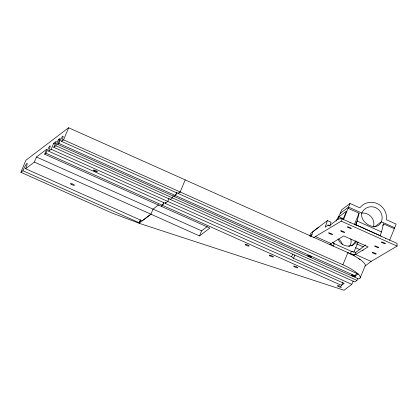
<?xml version="1.0" encoding="UTF-8"?>
<svg xmlns="http://www.w3.org/2000/svg" width="418" height="418" viewBox="0 0 418 418"><rect width="100%" height="100%" fill="white"/><g stroke="black" fill="none" stroke-linecap="round" stroke-linejoin="round"><path stroke-width="0.63" d="M361.81 213.039C359.501 222.982 376.806 232.648 381.362 221.775A10.784 10.466 52.8 0 0 375.636 207.673A10.784 10.466 52.8 0 0 361.81 213.039L348.513 207.093L340.231 213.384L336.056 221.085M343.528 219.581L350.023 203.467L359.736 207.809L362.474 205.165A15.262 14.802 52.8 0 1 386.431 215.876L386.457 219.753L396.17 224.095L389.602 240.298M364.961 266.083L371.1 261.417L397.1 246.108L396.995 243.38L355.671 224.691L357.181 221.059L359.083 213.196L348.21 208.336M381.211 236.322L380.019 235.574L381.529 231.948L383.484 223.849L394.414 228.735M329.828 225.84L331.056 222.204L327.409 220.573L325.167 227.24L328.015 225.072L329.593 225.527L337.932 219.189L341.14 218.41L356.862 225.448M48.629 151.217L50.223 146.279A6.97 0.831 -65.9 0 0 48.88 147.303L45.954 153.228L341.527 285.379L344.145 283.388L165.167 203.378L165.617 202.281L165.23 203.305L48.645 151.185L51.174 149.289L53.692 143.243L56.278 141.279L53.76 147.324L354.919 281.978L356.988 280.405L357.902 278.205M162.524 205.379L161.264 206.314L162.748 204.872A6.834 0.815 -65.9 0 1 163.475 203.247M341.527 285.379L341.731 284.883A6.834 0.815 -65.9 0 1 342.959 282.207M140.709 220.181A6.965 0.831 -65.9 0 0 139.952 221.833L139.079 223.207L111.982 213.023L20.9 172.305L25.932 160.214L68.625 127.762L185.211 179.876L180.158 191.982L178.141 193.518L358.121 274.041L358.89 274.793A26.344 5.57 22.6 0 1 360.097 278.043L358.801 279.031L57.642 144.372L60.155 138.332L58.348 139.706L55.829 145.751L53.76 147.324M34.354 162.074L36.47 157.001L46.816 149.132L44.705 154.211L209.846 228.056L199.496 235.924L34.354 162.074L25.597 168.731L142.183 220.845L150.914 214.183M180.179 191.966L178.162 193.497L61.571 141.383L63.593 139.852L68.625 127.762M139.497 222.104L140.453 219.805M139.319 222.632L140.035 220.903M169.128 198.111L167.738 201.424L165.167 203.378M173.329 195.671L172.394 197.886L170.325 199.459M199.496 235.924L201.612 230.846L207.302 226.519M353.189 281.042L351.815 284.339L293.52 258.282L291.612 256.798L292.752 254.055M293.52 258.282L294.894 254.98M309.613 235.951L310.694 233.364L318.971 227.068M310.914 236.551L312.998 231.53L327.409 220.573M340.231 213.384L341.741 209.758L350.023 203.467M337.791 219.68L338.982 216.817L346.485 211.111L342.906 219.701M354.401 224.44L359.083 213.196M355.734 224.717L357.238 221.091M358.121 274.041L357.777 273.701A26.344 5.57 22.6 0 0 342.891 264.73L347.922 252.644A26.344 5.57 22.6 0 1 365.128 265.952L360.097 278.043M353.785 252.399L358.095 242.038M355.833 252.378L354.83 254.797L350.409 253.757L351.413 251.343L355.833 252.378L365.583 244.969M382.763 225.584L383.484 223.849M20.9 172.305L22.927 170.763L23.366 169.718A6.965 0.831 -65.9 0 1 26.924 163.428A6.965 0.831 -65.9 0 1 25.853 168.13L25.597 168.731M162.539 205.348L163.757 202.641M352.16 245.554L353.33 244.405L354.715 242.038L355.697 241.29M358.001 273.921L355.342 275.943L58.881 143.431L57.642 144.372M44.705 154.211L45.938 153.265M174.228 196.491L175.471 195.54A6.782 0.81 -65.9 0 1 176.929 192.348M158.72 204.778L153.035 209.131L150.919 214.209L139.016 223.259L344.051 290.238L351.815 284.339M174.207 196.507L175.445 195.567M310.219 236.201L312.288 234.629M313.683 237.623L341.245 221.138L397.1 246.108M329.64 244.478L343.721 235.961L368.133 246.871L354.051 255.388L185.19 179.892M348.764 246.563L350.315 245.382A10.784 10.466 52.8 0 0 350.827 238.824M374.632 226.89L381.362 221.775L394.66 227.721M349.939 222.862L350.394 223.029M357.181 221.059L381.529 231.948M338.982 216.817L343.606 218.886M355.671 224.691L380.019 235.574M328.015 225.072L330.173 226.039M356.549 243.866L363.409 246.933M362.281 250.319L363.169 250.716M350.315 245.382L351.47 245.899M355.519 247.707L360.144 249.776M333.109 243.156L352.599 251.871M315.235 236.442L330.962 243.475M355.373 254.384L371.1 261.417M358.472 258.737L360.138 259.484M63.593 139.852L342.891 264.73M58.348 139.706L59.534 140.239M53.692 143.243L55.474 144.043M55.829 145.751L356.988 280.405M51.174 149.289L291.612 256.798M36.47 157.001L201.612 230.846M22.927 170.763L139.513 222.872M385.406 238.662L385.898 238.887M332.378 242.205L334.29 243.689L333.287 246.103L330.419 243.887M341.14 218.41L341.245 221.138M355.389 240.773L355.399 242.064M356.909 241.264A10.784 10.466 52.8 0 1 347.055 246.03A10.784 10.466 52.8 0 1 338.11 239.216M361.925 213.086A10.784 10.466 52.8 0 1 373.452 227.031M338.7 239.033A10.784 10.466 52.8 0 1 342.405 244.577M355.342 275.943A6.782 0.81 -65.9 0 1 356.544 273.262M58.881 143.431A6.965 0.831 -65.9 0 1 62.846 136.122A6.965 0.831 -65.9 0 1 61.571 141.383M175.471 195.54A6.965 0.831 -65.9 0 1 176.96 192.264M311.321 256.668L310.987 256.438A2.142 0.455 22.6 0 0 307.758 255.388A2.142 0.455 22.6 0 0 309.931 256.871A2.142 0.455 22.6 0 0 311.321 256.668M329.368 233.526A2.147 0.35 22.9 0 0 332.524 234.561A2.147 0.35 22.9 0 0 329.786 233.04A2.147 0.35 22.9 0 0 329.368 233.526M341.386 231.363A2.147 0.35 22.9 0 0 344.625 232.476A2.147 0.35 22.9 0 0 342.034 230.976A2.147 0.35 22.9 0 0 341.386 231.363M375.39 246.563A2.147 0.35 22.9 0 0 378.63 247.675A2.147 0.35 22.9 0 0 376.038 246.181A2.147 0.35 22.9 0 0 375.39 246.563M372.814 252.906A2.147 0.35 22.9 0 0 376.163 254.144A2.147 0.35 22.9 0 0 373.859 252.707A2.147 0.35 22.9 0 0 372.814 252.906M348.074 227.423A2.147 0.35 22.9 0 0 351.313 228.536A2.147 0.35 22.9 0 0 348.722 227.042A2.147 0.35 22.9 0 0 348.074 227.423M382.078 242.623A2.147 0.35 22.9 0 0 385.318 243.736A2.147 0.35 22.9 0 0 382.726 242.241A2.147 0.35 22.9 0 0 382.078 242.623M352.045 275.661A2.142 0.455 22.6 0 0 355.316 276.69A2.142 0.455 22.6 0 0 352.761 275.117A2.142 0.455 22.6 0 0 352.045 275.661M338.084 286.288A2.142 0.455 22.6 0 0 341.349 287.307A2.142 0.455 22.6 0 0 338.773 285.734A2.142 0.455 22.6 0 0 338.084 286.288M294.288 266.7A2.142 0.455 22.6 0 0 297.606 267.781A2.142 0.455 22.6 0 0 295.155 266.219A2.142 0.455 22.6 0 0 294.288 266.7M269.965 255.816A2.142 0.455 22.6 0 0 273.304 256.929A2.142 0.455 22.6 0 0 270.916 255.377A2.142 0.455 22.6 0 0 269.965 255.816M245.883 245.084A2.142 0.455 22.6 0 0 249.071 246.03A2.142 0.455 22.6 0 0 246.364 244.436A2.142 0.455 22.6 0 0 245.883 245.084M94.081 170.795A2.142 0.455 22.6 0 0 97.352 171.824A2.142 0.455 22.6 0 0 94.797 170.251A2.142 0.455 22.6 0 0 94.081 170.795M71.133 184.26A2.142 0.455 22.6 0 0 74.404 185.289A2.142 0.455 22.6 0 0 71.849 183.716A2.142 0.455 22.6 0 0 71.133 184.26"/></g></svg>
